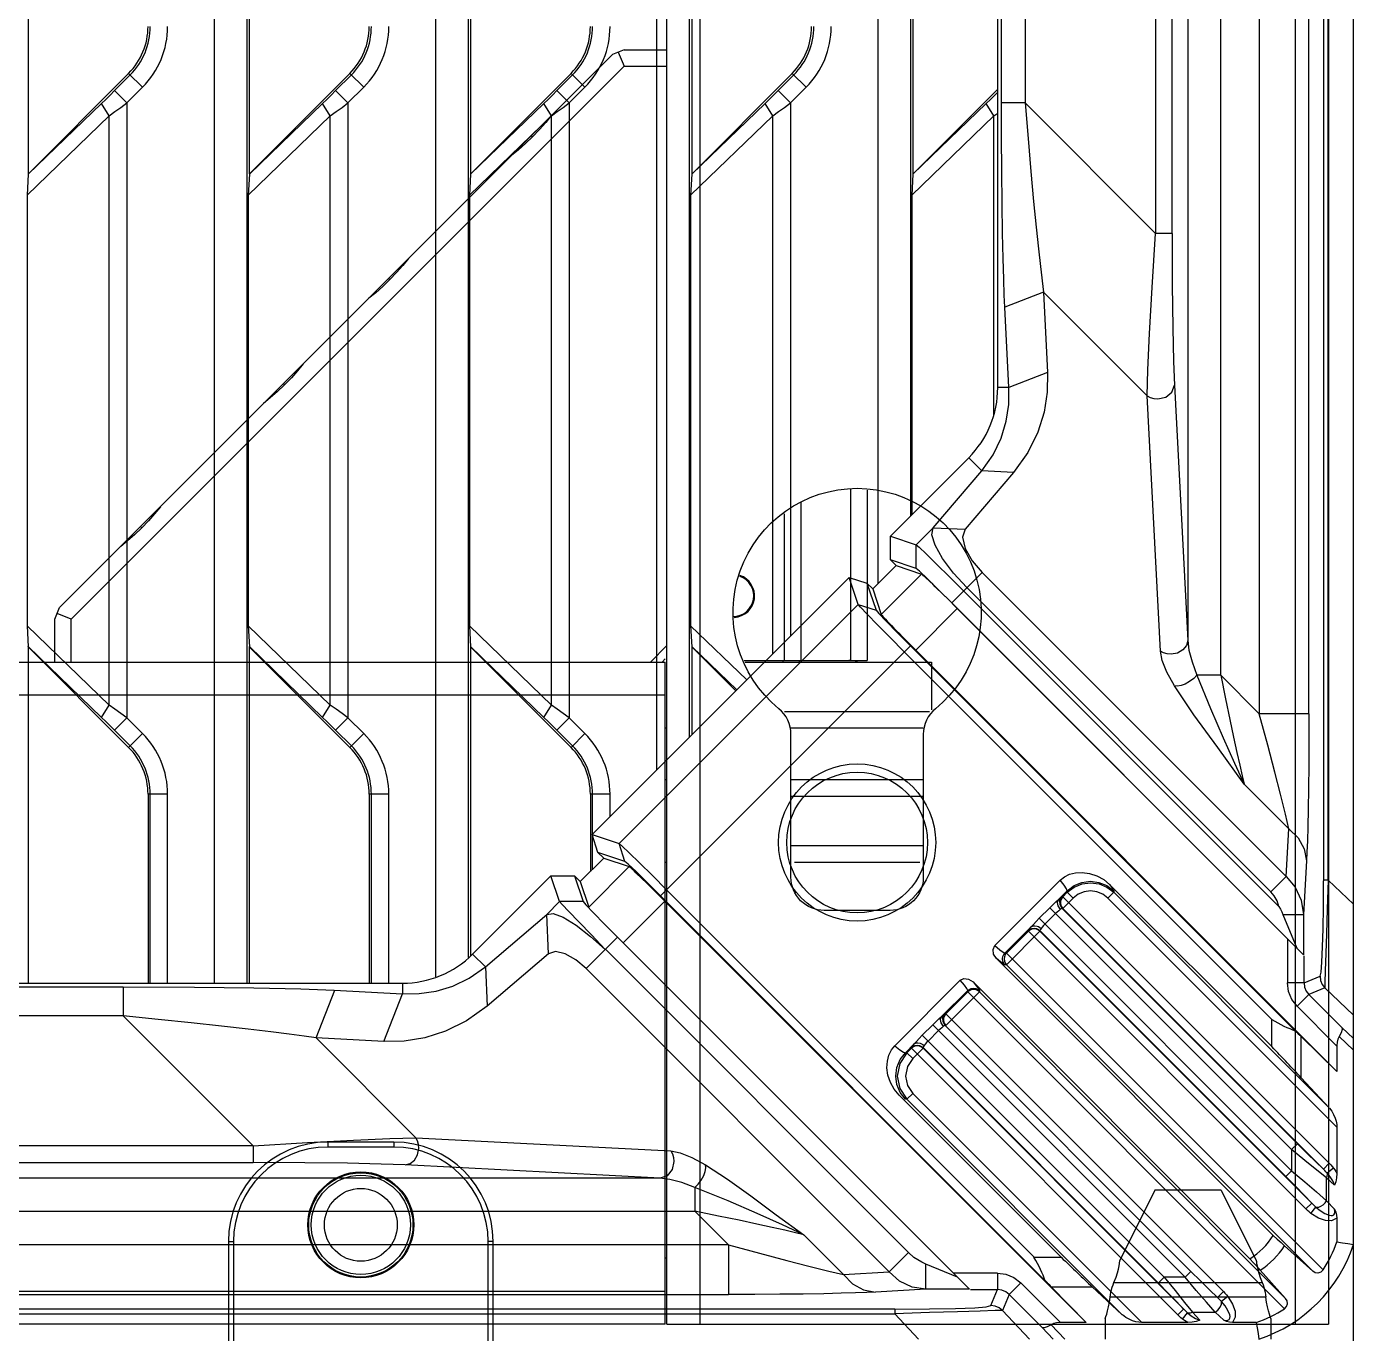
# Model space of a CAD drawing. Header units: millimetres. Extents: x -3132 to 28633, y 682 to 5849.
# Drawn here: x 25480.7 to 25560.9, y 3086.1 to 3165 of the extents above; entities that cross this region are included whole.
import ezdxf

# ---------------------------------------------------------------- set-up
doc = ezdxf.new("R2010")
doc.units = ezdxf.units.MM

# ---------------------------------------------------------------- blocks, each defined once
blk = doc.blocks.new('rtjg')
at = {"linetype": 'Continuous'}
for p, q in [((18727.389, 2772.809), (18725.264, 2768.559)), ((18731.389, 2772.809), (18727.389, 2772.809)), ((18731.389, 2772.809), (18733.514, 2768.559)), ((18725.124, 2767.81), (18725.184, 2768.04)), ((18725.184, 2768.04), (18725.224, 2768.238)), ((18725.224, 2768.238), (18725.245, 2768.381)), ((18725.245, 2768.381), (18725.254, 2768.458)), ((18725.254, 2768.458), (18725.258, 2768.496)), ((18725.258, 2768.496), (18725.264, 2768.559)), ((18733.514, 2768.559), (18733.519, 2768.496)), ((18733.519, 2768.496), (18733.524, 2768.458)), ((18733.524, 2768.458), (18733.532, 2768.381)), ((18733.532, 2768.381), (18733.542, 2768.316)), ((18733.542, 2768.316), (18733.559, 2768.209)), ((18724.911, 2767.232), (18733.866, 2767.232)), ((18734.096, 2766.337), (18724.681, 2766.337)), ((18724.761, 2766.792), (18724.765, 2766.809)), ((18734.013, 2766.807), (18734.017, 2766.792)), ((18734.304, 2765.318), (18734.248, 2765.515)), ((18724.389, 2765.059), (18724.428, 2765.173)), ((18724.389, 2765.059), (18724.389, 2763.809)), ((18734.35, 2765.174), (18734.304, 2765.318)), ((18734.389, 2765.059), (18734.35, 2765.174)), ((18734.389, 2765.059), (18734.389, 2763.809)), ((18739.389, 1763.809), (18739.389, 2763.809)), ((18719.541, 2082.289), (18719.541, 1838.491)), ((18718.12, 1838.491), (18718.12, 2077.421)), ((18670.53, 2008.896), (18670.53, 1785.309)), ((18683.9, 2008.896), (18683.9, 1785.698)), ((18697.27, 2008.896), (18697.27, 1798.19)), ((18710.64, 2008.896), (18710.64, 1809.439)), ((18672.523, 1785.309), (18672.523, 2007.989)), ((18685.893, 1786.872), (18685.893, 2007.989)), ((18699.263, 1800.183), (18699.263, 2007.989)), ((18712.633, 1813.553), (18712.633, 2007.989)), ((18736.695, 1801.585), (18736.695, 2000.906)), ((18737.575, 2000.498), (18737.575, 1791.501)), ((18737.867, 1791.538), (18737.867, 2000.498)), ((18733.697, 1996.984), (18733.697, 1801.585)), ((18731.368, 1803.914), (18731.368, 1995.639)), ((18729.369, 1994.407), (18729.369, 1806.011)), ((18727.423, 1993.329), (18727.423, 1830.608)), ((18728.423, 1830.608), (18728.423, 1992.79)), ((18717.889, 1821.295), (18717.889, 1956.458)), ((18659.298, 1834.218), (18659.298, 1943.406)), ((18672.668, 1834.218), (18672.668, 1943.406)), ((18686.038, 1834.218), (18686.038, 1943.406)), ((18699.408, 1834.218), (18699.408, 1943.406)), ((18712.778, 1834.218), (18712.778, 1943.406)), ((18665.353, 1840.278), (18659.298, 1834.218)), ((18665.448, 1840.183), (18664.498, 1839.233)), ((18666.193, 1839.438), (18665.353, 1840.278)), ((18678.723, 1840.278), (18672.668, 1834.218)), ((18678.818, 1840.183), (18677.868, 1839.233)), ((18679.563, 1839.438), (18678.723, 1840.278)), ((18692.093, 1840.278), (18686.038, 1834.218)), ((18692.188, 1840.183), (18691.238, 1839.233)), ((18692.933, 1839.438), (18692.093, 1840.278)), ((18705.463, 1840.278), (18699.408, 1834.218)), ((18705.558, 1840.183), (18704.608, 1839.233)), ((18706.303, 1839.438), (18705.463, 1840.278)), ((18664.498, 1839.233), (18665.243, 1838.488)), ((18665.243, 1838.488), (18666.193, 1839.438)), ((18677.868, 1839.233), (18678.613, 1838.488)), ((18678.613, 1838.488), (18679.563, 1839.438)), ((18691.238, 1839.233), (18691.983, 1838.488)), ((18691.983, 1838.488), (18692.933, 1839.438)), ((18704.608, 1839.233), (18705.353, 1838.488)), ((18705.353, 1838.488), (18706.303, 1839.438)), ((18717.889, 1839.333), (18712.778, 1834.218)), ((18663.712, 1838.46), (18659.285, 1834.185)), ((18664.174, 1837.715), (18663.712, 1838.46)), ((18665.243, 1838.488), (18665.243, 1801.344)), ((18677.082, 1838.46), (18672.655, 1834.185)), ((18677.544, 1837.715), (18677.082, 1838.46)), ((18678.613, 1838.488), (18678.613, 1801.344)), ((18690.452, 1838.46), (18686.025, 1834.185)), ((18690.914, 1837.715), (18690.452, 1838.46)), ((18691.983, 1838.488), (18691.983, 1801.344)), ((18703.822, 1838.46), (18699.395, 1834.185)), ((18704.284, 1837.715), (18703.822, 1838.46)), ((18705.353, 1838.488), (18705.353, 1806.274)), ((18717.192, 1838.46), (18712.765, 1834.185)), ((18717.654, 1837.715), (18717.192, 1838.46)), ((18719.541, 1838.491), (18718.12, 1838.491)), ((18719.541, 1838.491), (18727.423, 1830.608)), ((18659.213, 1832.924), (18664.174, 1837.715)), ((18664.174, 1802.117), (18664.174, 1837.715)), ((18672.583, 1832.924), (18677.544, 1837.715)), ((18677.544, 1802.117), (18677.544, 1837.715)), ((18685.953, 1832.924), (18690.914, 1837.715)), ((18690.914, 1802.117), (18690.914, 1837.715)), ((18699.323, 1832.924), (18704.284, 1837.715)), ((18704.284, 1805.205), (18704.284, 1837.715)), ((18712.693, 1832.924), (18717.654, 1837.715)), ((18717.654, 1837.715), (18717.889, 1837.882)), ((18717.654, 1819.669), (18717.654, 1837.715)), ((18659.282, 1834.187), (18659.213, 1832.924)), ((18659.299, 1834.218), (18659.282, 1834.187)), ((18672.652, 1834.187), (18672.583, 1832.924)), ((18672.669, 1834.218), (18672.652, 1834.187)), ((18686.022, 1834.187), (18685.953, 1832.924)), ((18686.039, 1834.218), (18686.022, 1834.187)), ((18699.392, 1834.187), (18699.323, 1832.924)), ((18699.409, 1834.218), (18699.392, 1834.187)), ((18712.762, 1834.187), (18712.693, 1832.924)), ((18712.779, 1834.218), (18712.762, 1834.187)), ((18659.213, 1832.924), (18659.213, 1806.908)), ((18672.583, 1832.924), (18672.583, 1806.908)), ((18685.953, 1832.924), (18685.953, 1806.908)), ((18699.323, 1832.924), (18699.323, 1806.908)), ((18712.693, 1832.924), (18712.693, 1813.614)), ((18728.423, 1830.608), (18727.423, 1830.608)), ((18720.651, 1827.063), (18718.314, 1826.147)), ((18720.651, 1827.063), (18726.922, 1820.791)), ((18720.651, 1827.063), (18720.903, 1822.211)), ((18718.567, 1821.295), (18718.314, 1826.147)), ((18720.903, 1822.211), (18718.567, 1821.295)), ((18718.567, 1821.295), (18717.889, 1821.295)), ((18727.725, 1805.366), (18726.922, 1820.791)), ((18728.567, 1821.436), (18729.369, 1806.011)), ((18711.399, 1812.32), (18716.132, 1817.052)), ((18716.132, 1817.052), (18716.925, 1816.259)), ((18713.989, 1812.828), (18716.925, 1816.259)), ((18718.846, 1816.171), (18715.91, 1812.741)), ((18718.846, 1816.171), (18716.925, 1816.259)), ((18713.989, 1812.828), (18712.96, 1811.799)), ((18713.989, 1812.828), (18715.91, 1812.741)), ((18711.399, 1812.32), (18712.96, 1811.799)), ((18711.4, 1810.891), (18711.399, 1812.32)), ((18712.96, 1810.37), (18712.96, 1811.799)), ((18710.331, 1809.131), (18711.745, 1810.545)), ((18712.96, 1810.37), (18711.4, 1810.891)), ((18711.745, 1810.545), (18711.4, 1810.891)), ((18711.745, 1810.545), (18713.286, 1810.031)), ((18693.373, 1794.293), (18708.905, 1809.826)), ((18708.905, 1809.826), (18709.984, 1809.478)), ((18709.45, 1808.191), (18708.905, 1809.826)), ((18709.984, 1809.478), (18710.331, 1809.131)), ((18709.984, 1809.478), (18710.529, 1807.844)), ((18713.286, 1810.031), (18710.845, 1807.59)), ((18716.94, 1810.126), (18715.108, 1808.294)), ((18735.319, 1791.747), (18716.94, 1810.126)), ((18710.331, 1809.131), (18710.845, 1807.59)), ((18715.822, 1809.008), (18734.885, 1789.946)), ((18734.403, 1790.831), (18716.024, 1809.21)), ((18709.45, 1808.191), (18695.007, 1793.748)), ((18709.45, 1808.191), (18710.529, 1807.844)), ((18715.442, 1807.947), (18712.929, 1805.434)), ((18715.108, 1808.294), (18735.97, 1787.431)), ((18735.401, 1787.988), (18715.442, 1807.947)), ((18664.174, 1802.117), (18659.213, 1806.908)), ((18659.213, 1806.908), (18659.282, 1805.64)), ((18677.544, 1802.117), (18672.583, 1806.908)), ((18672.583, 1806.908), (18672.652, 1805.64)), ((18690.914, 1802.117), (18685.953, 1806.908)), ((18685.953, 1806.908), (18686.022, 1805.64)), ((18702.713, 1803.634), (18699.323, 1806.908)), ((18699.323, 1806.908), (18699.392, 1805.64)), ((18659.287, 1805.644), (18663.712, 1801.372)), ((18659.298, 1805.618), (18665.353, 1799.554)), ((18659.298, 1785.309), (18659.298, 1805.618)), ((18672.657, 1805.644), (18677.082, 1801.372)), ((18672.668, 1805.618), (18678.723, 1799.554)), ((18672.668, 1785.309), (18672.668, 1805.618)), ((18686.027, 1805.644), (18690.452, 1801.372)), ((18686.038, 1805.618), (18692.093, 1799.554)), ((18686.038, 1786.984), (18686.038, 1805.618)), ((18697.504, 1790.591), (18712.607, 1805.695)), ((18699.397, 1805.644), (18702.107, 1803.028)), ((18699.408, 1805.618), (18702.051, 1802.972)), ((18699.408, 1800.329), (18699.408, 1805.618)), ((18712.607, 1805.695), (18735.867, 1782.435)), ((18734.45, 1783.12), (18712.241, 1805.329)), ((18712.929, 1805.434), (18738.389, 1779.975)), ((18731.368, 1803.914), (18729.928, 1803.914)), ((18731.368, 1803.914), (18733.697, 1801.585)), ((18663.712, 1801.372), (18664.174, 1802.117)), ((18677.082, 1801.372), (18677.544, 1802.117)), ((18690.452, 1801.372), (18690.914, 1802.117)), ((18736.695, 1801.585), (18733.697, 1801.585)), ((18665.243, 1801.344), (18664.498, 1800.599)), ((18666.193, 1800.394), (18665.243, 1801.344)), ((18678.613, 1801.344), (18677.868, 1800.599)), ((18679.563, 1800.394), (18678.613, 1801.344)), ((18691.983, 1801.344), (18691.238, 1800.599)), ((18692.933, 1800.394), (18691.983, 1801.344)), ((18665.448, 1799.649), (18664.498, 1800.599)), ((18665.353, 1799.554), (18666.193, 1800.394)), ((18678.818, 1799.649), (18677.868, 1800.599)), ((18678.723, 1799.554), (18679.563, 1800.394)), ((18692.188, 1799.649), (18691.238, 1800.599)), ((18692.093, 1799.554), (18692.933, 1800.394)), ((18667.713, 1796.726), (18666.525, 1796.726)), ((18666.525, 1796.726), (18666.525, 1785.309)), ((18666.659, 1785.309), (18666.659, 1796.726)), ((18667.713, 1785.309), (18667.713, 1796.726)), ((18681.083, 1796.726), (18679.895, 1796.726)), ((18679.895, 1796.726), (18679.895, 1785.309)), ((18680.029, 1785.309), (18680.029, 1796.726)), ((18681.083, 1785.309), (18681.083, 1796.726)), ((18694.453, 1796.726), (18693.265, 1796.726)), ((18693.265, 1796.726), (18693.265, 1792.064)), ((18693.399, 1794.293), (18693.399, 1796.726)), ((18694.453, 1795.373), (18694.453, 1796.726)), ((18732.781, 1797.342), (18735.487, 1794.636)), ((18693.373, 1794.293), (18695.007, 1793.748)), ((18693.721, 1793.214), (18693.373, 1794.293)), ((18693.399, 1792.198), (18693.399, 1794.212)), ((18735.319, 1791.747), (18735.487, 1794.636)), ((18695.354, 1792.669), (18695.007, 1793.748)), ((18692.654, 1791.453), (18694.068, 1792.867)), ((18695.354, 1792.669), (18693.721, 1793.214)), ((18694.068, 1792.867), (18693.721, 1793.214)), ((18694.068, 1792.867), (18695.609, 1792.353)), ((18736.551, 1792.702), (18736.362, 1789.456)), ((18695.609, 1792.353), (18693.167, 1789.912)), ((18686.146, 1787.067), (18690.879, 1791.799)), ((18690.879, 1791.799), (18692.308, 1791.799)), ((18691.399, 1790.238), (18690.879, 1791.799)), ((18692.308, 1791.799), (18692.654, 1791.453)), ((18692.308, 1791.799), (18692.828, 1790.239)), ((18692.654, 1791.453), (18693.167, 1789.912)), ((18721.668, 1791.537), (18717.712, 1787.581)), ((18724.647, 1791.279), (18734.45, 1781.476)), ((18734.403, 1790.831), (18735.319, 1791.747)), ((18737.867, 1791.538), (18737.575, 1791.538)), ((18737.867, 1791.538), (18739.389, 1790.091)), ((18691.399, 1790.238), (18690.625, 1789.465)), ((18692.828, 1790.239), (18691.399, 1790.238)), ((18697.764, 1790.269), (18695.252, 1787.756)), ((18720.764, 1767.331), (18697.504, 1790.591)), ((18723.224, 1764.809), (18697.764, 1790.269)), ((18697.87, 1790.957), (18720.079, 1768.748)), ((18721.56, 1790.36), (18722.089, 1790.889)), ((18721.779, 1790.532), (18721.82, 1790.532)), ((18722.089, 1790.801), (18721.82, 1790.532)), ((18721.82, 1790.532), (18737.923, 1774.428)), ((18722.441, 1790.449), (18721.82, 1789.829)), ((18722.089, 1790.801), (18722.089, 1790.889)), ((18722.089, 1790.801), (18722.441, 1790.449)), ((18724.55, 1790.449), (18724.901, 1790.801)), ((18738.389, 1776.61), (18724.55, 1790.449)), ((18724.901, 1790.889), (18724.901, 1790.801)), ((18737.917, 1777.785), (18724.901, 1790.801)), ((18686.92, 1786.293), (18690.625, 1789.465)), ((18690.734, 1787.092), (18690.625, 1789.465)), ((18720.399, 1789.235), (18721.034, 1789.87)), ((18721.383, 1789.522), (18720.748, 1788.887)), ((18721.034, 1789.87), (18735.652, 1775.253)), ((18721.82, 1789.829), (18721.779, 1789.829)), ((18736.003, 1775.604), (18721.779, 1789.829)), ((18721.82, 1789.829), (18737.65, 1773.999)), ((18735.123, 1789.456), (18736.362, 1789.456)), ((18735.123, 1789.456), (18735.97, 1787.431)), ((18736.362, 1789.456), (18736.362, 1787.03)), ((18718.326, 1787.126), (18719.909, 1788.709)), ((18720.399, 1789.235), (18735.652, 1773.983)), ((18694.905, 1788.091), (18693.01, 1786.196)), ((18715.445, 1767.551), (18694.905, 1788.091)), ((18719.738, 1788.449), (18718.414, 1787.126)), ((18718.414, 1786.423), (18720.441, 1788.449)), ((18719.738, 1788.449), (18719.738, 1788.491)), ((18719.738, 1788.449), (18736.517, 1771.67)), ((18720.441, 1788.491), (18735.298, 1773.633)), ((18720.441, 1788.491), (18720.441, 1788.449)), ((18735.401, 1787.988), (18735.401, 1785.33)), ((18686.92, 1786.293), (18686.146, 1787.067)), ((18690.734, 1787.092), (18687.029, 1783.921)), ((18712.494, 1769.034), (18694.171, 1787.357)), ((18695.252, 1787.756), (18715.211, 1767.797)), ((18718.326, 1787.126), (18718.414, 1787.126)), ((18718.414, 1787.126), (18737.555, 1767.985)), ((18736.362, 1787.03), (18735.97, 1787.431)), ((18686.92, 1786.293), (18687.029, 1783.921)), ((18693.01, 1786.196), (18711.333, 1767.872)), ((18734.537, 1770.075), (18717.806, 1786.806)), ((18718.414, 1786.423), (18718.326, 1786.423)), ((18718.414, 1786.423), (18736.93, 1767.907)), ((18736.4, 1785.33), (18736.4, 1786.964)), ((18715.617, 1785.487), (18711.661, 1781.531)), ((18716.392, 1785.392), (18733.123, 1768.661)), ((18736.4, 1785.33), (18737.368, 1785.731)), ((18581.455, 1785.089), (18665.031, 1785.089)), ((18616.463, 1785.309), (18681.904, 1785.309)), ((18665.031, 1785.089), (18665.031, 1783.335)), ((18676.681, 1782.002), (18677.813, 1784.888)), ((18677.78, 1784.89), (18681.904, 1784.676)), ((18680.772, 1781.789), (18681.904, 1784.676)), ((18681.904, 1785.309), (18681.904, 1784.676)), ((18714.489, 1783.289), (18716.073, 1784.873)), ((18716.073, 1784.784), (18714.749, 1783.46)), ((18714.749, 1782.758), (18716.776, 1784.784)), ((18716.073, 1784.784), (18716.073, 1784.873)), ((18716.073, 1784.784), (18735.214, 1765.643)), ((18716.776, 1784.873), (18716.776, 1784.784)), ((18735.291, 1766.268), (18716.776, 1784.784)), ((18736.4, 1785.33), (18735.401, 1785.33)), ((18735.986, 1783.917), (18736.693, 1784.623)), ((18737.661, 1785.024), (18736.693, 1784.623)), ((18738.681, 1782.635), (18736.693, 1784.623)), ((18739.389, 1783.382), (18737.661, 1785.024)), ((18738.389, 1781.514), (18735.986, 1783.917)), ((18665.031, 1783.335), (18581.455, 1783.335)), ((18672.891, 1775.475), (18665.031, 1783.335)), ((18714.708, 1783.46), (18714.749, 1783.46)), ((18714.749, 1783.46), (18731.529, 1766.681)), ((18734.45, 1781.476), (18734.45, 1783.12)), ((18713.328, 1782.164), (18713.963, 1782.799)), ((18714.312, 1782.451), (18713.677, 1781.816)), ((18713.963, 1782.799), (18729.216, 1767.547)), ((18714.749, 1782.758), (18714.708, 1782.758)), ((18729.567, 1767.898), (18714.708, 1782.758)), ((18738.652, 1782.317), (18738.52, 1782.083)), ((18738.681, 1782.635), (18739.389, 1781.963)), ((18680.772, 1781.789), (18676.681, 1782.002)), ((18682.707, 1775.976), (18676.681, 1782.002)), ((18712.309, 1781.109), (18712.838, 1781.638)), ((18712.667, 1781.378), (18712.398, 1781.109)), ((18712.667, 1781.378), (18712.667, 1781.42)), ((18712.667, 1781.378), (18728.77, 1765.275)), ((18712.749, 1780.758), (18713.37, 1781.378)), ((18713.328, 1782.164), (18727.946, 1767.547)), ((18713.37, 1781.42), (18727.596, 1767.193)), ((18713.37, 1781.42), (18713.37, 1781.378)), ((18736.226, 1782.084), (18738.389, 1779.975)), ((18736.226, 1779.601), (18736.226, 1782.084)), ((18738.389, 1781.536), (18738.389, 1779.975)), ((18739.389, 1781.256), (18738.52, 1782.083)), ((18712.309, 1781.109), (18712.398, 1781.109)), ((18712.749, 1780.758), (18712.398, 1781.109)), ((18737.917, 1777.785), (18736.226, 1779.601)), ((18721.722, 1768.748), (18711.919, 1778.551)), ((18712.398, 1778.297), (18712.309, 1778.297)), ((18712.398, 1778.297), (18712.749, 1778.649)), ((18712.398, 1778.297), (18725.414, 1765.281)), ((18712.749, 1778.649), (18726.588, 1764.809)), ((18738.389, 1776.61), (18738.389, 1773.818)), ((18682.707, 1775.976), (18698.132, 1775.173)), ((18672.891, 1775.475), (18635.043, 1775.475)), ((18672.891, 1775.475), (18672.891, 1774.476)), ((18736.003, 1775.604), (18735.652, 1775.253)), ((18735.652, 1775.253), (18735.652, 1773.983)), ((18635.257, 1774.476), (18672.891, 1774.476)), ((18697.487, 1773.529), (18682.062, 1774.331)), ((18737.923, 1774.428), (18737.572, 1774.077)), ((18697.487, 1773.529), (18633.618, 1773.529)), ((18735.652, 1773.983), (18735.3, 1773.631)), ((18738.243, 1773.103), (18737.764, 1773.547)), ((18737.764, 1772.169), (18737.764, 1773.547)), ((18738.182, 1774.136), (18737.797, 1773.842)), ((18699.585, 1772.97), (18699.585, 1771.53)), ((18736.869, 1772.021), (18736.517, 1771.67)), ((18736.815, 1771.404), (18737.113, 1771.786)), ((18737.764, 1772.169), (18738.243, 1771.654)), ((18632.386, 1771.53), (18699.585, 1771.53)), ((18701.613, 1769.502), (18699.585, 1771.53)), ((18738.389, 1771.113), (18738.389, 1769.688)), ((18701.613, 1769.502), (18631.215, 1769.502)), ((18701.613, 1769.502), (18701.613, 1766.504)), ((18706.157, 1770.117), (18708.562, 1767.711)), ((18735.227, 1769.441), (18736.93, 1767.907)), ((18711.333, 1767.872), (18712.494, 1769.034)), ((18712.823, 1768.745), (18712.494, 1769.034)), ((18720.079, 1768.748), (18721.722, 1768.748)), ((18708.562, 1767.711), (18711.333, 1767.872)), ((18715.445, 1767.551), (18713.548, 1768.344)), ((18713.548, 1766.825), (18713.548, 1768.344)), ((18717.868, 1767.797), (18715.211, 1767.797)), ((18717.868, 1767.797), (18717.868, 1766.798)), ((18729.567, 1767.898), (18729.216, 1767.547)), ((18735.291, 1766.268), (18733.757, 1767.971)), ((18715.445, 1767.551), (18716.188, 1766.825)), ((18718.575, 1766.505), (18719.282, 1767.212)), ((18719.282, 1767.212), (18721.684, 1764.809)), ((18721.114, 1766.972), (18723.597, 1766.972)), ((18723.224, 1764.809), (18721.114, 1766.972)), ((18723.597, 1766.972), (18725.414, 1765.281)), ((18727.946, 1767.547), (18727.594, 1767.195)), ((18729.216, 1767.547), (18727.946, 1767.547)), ((18627.293, 1766.504), (18701.613, 1766.504)), ((18713.548, 1766.825), (18710.497, 1766.648)), ((18716.188, 1766.825), (18713.548, 1766.825)), ((18716.234, 1766.798), (18717.868, 1766.798)), ((18717.467, 1765.83), (18717.868, 1766.798)), ((18718.575, 1766.505), (18718.174, 1765.537)), ((18718.575, 1766.505), (18720.563, 1764.517)), ((18731.529, 1766.681), (18731.177, 1766.329)), ((18731.794, 1766.383), (18731.412, 1766.085)), ((18711.661, 1765.623), (18627.701, 1765.623)), ((18711.661, 1765.623), (18711.661, 1765.331)), ((18718.174, 1765.537), (18719.817, 1763.809)), ((18729.122, 1765.626), (18728.77, 1765.275)), ((18729.062, 1765.016), (18729.357, 1765.402)), ((18729.652, 1765.435), (18731.03, 1765.435)), ((18729.652, 1765.435), (18730.095, 1764.955)), ((18731.545, 1764.955), (18731.03, 1765.435)), ((18627.701, 1765.331), (18711.661, 1765.331)), ((18713.107, 1763.809), (18711.661, 1765.331)), ((18721.116, 1764.679), (18721.942, 1763.809)), ((18723.224, 1764.809), (18721.662, 1764.809)), ((18729.38, 1764.809), (18726.588, 1764.809)), ((18733.51, 1764.809), (18732.085, 1764.809)), ((18720.69, 1764.489), (18720.563, 1764.517)), ((18721.236, 1763.809), (18720.563, 1764.517))]:
    blk.add_line(p, q, dxfattribs=at)
for points in [[(18733.559, 2768.209), (18733.6, 2768.011), (18733.659, 2767.793), (18733.744, 2767.535), (18733.866, 2767.232)], [(18724.765, 2766.809), (18724.807, 2766.953), (18724.855, 2767.093), (18724.911, 2767.232)], [(18724.911, 2767.232), (18725.036, 2767.541), (18725.124, 2767.81)], [(18733.866, 2767.232), (18733.923, 2767.092), (18733.971, 2766.952), (18734.013, 2766.807)], [(18724.528, 2765.51), (18724.587, 2765.753), (18724.641, 2766.034), (18724.681, 2766.337)], [(18724.681, 2766.337), (18724.7, 2766.489), (18724.726, 2766.639), (18724.761, 2766.792)], [(18734.017, 2766.792), (18734.051, 2766.639), (18734.077, 2766.489), (18734.096, 2766.337)], [(18734.248, 2765.515), (18734.19, 2765.755), (18734.136, 2766.033), (18734.096, 2766.337)], [(18724.428, 2765.173), (18724.472, 2765.315), (18724.528, 2765.51)], [(18664.498, 1839.233), (18664.228, 1838.964), (18663.966, 1838.707), (18663.712, 1838.46)], [(18677.868, 1839.233), (18677.598, 1838.964), (18677.336, 1838.707), (18677.082, 1838.46)], [(18691.238, 1839.233), (18690.968, 1838.964), (18690.706, 1838.707), (18690.452, 1838.46)], [(18704.608, 1839.233), (18704.338, 1838.964), (18704.076, 1838.707), (18703.822, 1838.46)], [(18717.889, 1839.144), (18717.708, 1838.964), (18717.446, 1838.707), (18717.192, 1838.46)], [(18664.174, 1837.715), (18664.524, 1837.965), (18664.881, 1838.223), (18665.243, 1838.488)], [(18677.544, 1837.715), (18677.894, 1837.965), (18678.251, 1838.223), (18678.613, 1838.488)], [(18690.914, 1837.715), (18691.264, 1837.965), (18691.621, 1838.223), (18691.983, 1838.488)], [(18704.284, 1837.715), (18704.634, 1837.965), (18704.991, 1838.223), (18705.353, 1838.488)], [(18718.314, 1826.147), (18718.281, 1826.878), (18718.247, 1827.854), (18718.214, 1829.097), (18718.183, 1830.621), (18718.156, 1832.403), (18718.136, 1834.373), (18718.124, 1836.437), (18718.12, 1838.491)], [(18719.541, 1838.491), (18719.726, 1836.348), (18719.896, 1834.349), (18720.058, 1832.546), (18720.21, 1830.984), (18720.348, 1829.676), (18720.469, 1828.603), (18720.651, 1827.063)], [(18726.922, 1820.791), (18726.967, 1822.361), (18727.066, 1824.571), (18727.218, 1827.339), (18727.423, 1830.608)], [(18728.423, 1830.608), (18728.435, 1827.497), (18728.466, 1824.914), (18728.512, 1822.872), (18728.567, 1821.436)], [(18720.903, 1822.211), (18720.883, 1821.016), (18720.689, 1819.811), (18720.306, 1818.592), (18719.707, 1817.37), (18718.846, 1816.171)], [(18716.925, 1816.259), (18717.611, 1817.241), (18718.094, 1818.248), (18718.404, 1819.261), (18718.558, 1820.274), (18718.567, 1821.295)], [(18726.922, 1820.791), (18727.102, 1820.694), (18727.326, 1820.627), (18727.567, 1820.606)], [(18727.567, 1820.606), (18728.051, 1820.718), (18728.418, 1821.015), (18728.567, 1821.436)], [(18716.024, 1809.21), (18715.22, 1810.089), (18714.557, 1810.97), (18714.105, 1811.767), (18713.906, 1812.408), (18713.989, 1812.828)], [(18715.91, 1812.741), (18715.762, 1812.258), (18715.921, 1811.581), (18716.346, 1810.829), (18716.94, 1810.126)], [(18712.96, 1811.799), (18713.133, 1811.648), (18713.555, 1811.246), (18714.185, 1810.632), (18714.966, 1809.861), (18715.822, 1809.008)], [(18715.108, 1808.294), (18714.316, 1809.079), (18713.629, 1809.752), (18713.154, 1810.203), (18712.96, 1810.37)], [(18712.241, 1805.329), (18711.387, 1806.186), (18710.617, 1806.966), (18710.003, 1807.596), (18709.601, 1808.018), (18709.45, 1808.191)], [(18710.529, 1807.844), (18710.697, 1807.649), (18711.149, 1807.174), (18711.822, 1806.485), (18712.607, 1805.695)], [(18659.293, 1805.614), (18659.29, 1805.625), (18659.29, 1805.633), (18659.287, 1805.644)], [(18672.663, 1805.614), (18672.66, 1805.625), (18672.66, 1805.633), (18672.657, 1805.644)], [(18686.033, 1805.614), (18686.03, 1805.625), (18686.03, 1805.633), (18686.027, 1805.644)], [(18729.369, 1806.011), (18729.291, 1805.705), (18729.082, 1805.441), (18728.761, 1805.254), (18728.37, 1805.181)], [(18729.369, 1806.011), (18729.447, 1805.431), (18729.638, 1804.717), (18729.928, 1803.914)], [(18728.37, 1805.181), (18728.133, 1805.201), (18727.907, 1805.268), (18727.725, 1805.366)], [(18728.564, 1803.269), (18728.116, 1804.097), (18727.834, 1804.809), (18727.725, 1805.366)], [(18729.928, 1803.914), (18729.733, 1803.712), (18729.486, 1803.531), (18729.209, 1803.384)], [(18729.928, 1803.914), (18730.745, 1801.898), (18731.512, 1800.135), (18732.195, 1798.613), (18732.781, 1797.342)], [(18731.368, 1803.914), (18731.655, 1802.487), (18731.912, 1801.244), (18732.142, 1800.169), (18732.342, 1799.248), (18732.514, 1798.474), (18732.661, 1797.839), (18732.781, 1797.342)], [(18729.209, 1803.384), (18728.974, 1803.301), (18728.753, 1803.261), (18728.564, 1803.269)], [(18732.781, 1797.342), (18731.183, 1799.555), (18729.732, 1801.516), (18728.564, 1803.269)], [(18665.243, 1801.344), (18664.881, 1801.609), (18664.524, 1801.867), (18664.174, 1802.117)], [(18678.613, 1801.344), (18678.251, 1801.609), (18677.894, 1801.867), (18677.544, 1802.117)], [(18691.983, 1801.344), (18691.621, 1801.609), (18691.264, 1801.867), (18690.914, 1802.117)], [(18735.487, 1794.636), (18735.282, 1795.517), (18734.983, 1796.721), (18734.639, 1798.057), (18734.207, 1799.695), (18733.697, 1801.585)], [(18736.695, 1801.585), (18736.692, 1800), (18736.682, 1798.477), (18736.667, 1797.067), (18736.648, 1795.82), (18736.626, 1794.766), (18736.601, 1793.903), (18736.576, 1793.22), (18736.551, 1792.702)], [(18663.712, 1801.372), (18663.966, 1801.125), (18664.228, 1800.867), (18664.498, 1800.599)], [(18677.082, 1801.372), (18677.336, 1801.125), (18677.598, 1800.867), (18677.868, 1800.599)], [(18690.452, 1801.372), (18690.706, 1801.125), (18690.968, 1800.867), (18691.238, 1800.599)], [(18735.487, 1794.636), (18736.049, 1794.088), (18736.414, 1793.427), (18736.551, 1792.702)], [(18695.007, 1793.748), (18695.181, 1793.597), (18695.603, 1793.195), (18696.233, 1792.58), (18697.013, 1791.81), (18697.87, 1790.957)], [(18697.504, 1790.591), (18696.712, 1791.378), (18696.024, 1792.05), (18695.549, 1792.502), (18695.354, 1792.669)], [(18721.668, 1791.537), (18721.92, 1791.74), (18722.231, 1791.893), (18722.593, 1791.985), (18723, 1792.006), (18723.44, 1791.946), (18723.882, 1791.8), (18724.295, 1791.571), (18724.647, 1791.279)], [(18722.089, 1790.889), (18722.052, 1791.009), (18721.909, 1791.228), (18721.668, 1791.537)], [(18722.089, 1790.889), (18722.501, 1791.203), (18722.978, 1791.401), (18723.495, 1791.469)], [(18722.089, 1790.801), (18722.501, 1791.117), (18722.981, 1791.315), (18723.495, 1791.383)], [(18723.495, 1791.469), (18724.005, 1791.403), (18724.486, 1791.206), (18724.901, 1790.889)], [(18723.495, 1791.383), (18724.01, 1791.315), (18724.489, 1791.117), (18724.901, 1790.801)], [(18724.647, 1791.279), (18724.787, 1791.095), (18724.873, 1790.964), (18724.901, 1790.889)], [(18735.319, 1791.747), (18735.874, 1791.102), (18736.233, 1790.318), (18736.362, 1789.456)], [(18737.526, 1787.502), (18737.552, 1788.59), (18737.569, 1789.932), (18737.575, 1791.501)], [(18737.867, 1791.538), (18737.806, 1789.782), (18737.755, 1788.301), (18737.716, 1787.119)], [(18694.166, 1787.352), (18693.336, 1788.234), (18692.566, 1789.014), (18691.952, 1789.644), (18691.55, 1790.065), (18691.399, 1790.238)], [(18692.828, 1790.239), (18692.996, 1790.044), (18693.447, 1789.569), (18694.12, 1788.881), (18694.905, 1788.091)], [(18721.034, 1789.87), (18721.223, 1790.053), (18721.404, 1790.219), (18721.56, 1790.36)], [(18721.56, 1790.36), (18721.488, 1790.195), (18721.516, 1789.982), (18721.658, 1789.755)], [(18721.56, 1790.36), (18721.668, 1790.454), (18721.742, 1790.512), (18721.779, 1790.532)], [(18721.779, 1789.829), (18721.652, 1790.045), (18721.649, 1790.301), (18721.779, 1790.532)], [(18721.82, 1790.532), (18721.756, 1790.453), (18721.707, 1790.355), (18721.678, 1790.237), (18721.681, 1790.103), (18721.726, 1789.961), (18721.82, 1789.829)], [(18723.495, 1790.886), (18723.11, 1790.836), (18722.75, 1790.686), (18722.441, 1790.449)], [(18724.55, 1790.449), (18724.24, 1790.686), (18723.881, 1790.836), (18723.495, 1790.886)], [(18734.885, 1789.946), (18734.77, 1790.288), (18734.605, 1790.586), (18734.403, 1790.831)], [(18690.625, 1789.465), (18691.009, 1789.516), (18691.621, 1789.291), (18692.399, 1788.814), (18693.269, 1788.135), (18694.166, 1787.352)], [(18721.658, 1789.755), (18721.574, 1789.689), (18721.479, 1789.611), (18721.383, 1789.522)], [(18721.779, 1789.829), (18721.756, 1789.823), (18721.715, 1789.798), (18721.658, 1789.755)], [(18734.885, 1789.946), (18734.973, 1789.787), (18735.052, 1789.624), (18735.123, 1789.456)], [(18719.738, 1788.491), (18719.758, 1788.528), (18719.816, 1788.602), (18719.909, 1788.709)], [(18719.738, 1788.491), (18719.82, 1788.556), (18719.948, 1788.615), (18720.089, 1788.636)], [(18719.909, 1788.709), (18720.051, 1788.866), (18720.216, 1789.046), (18720.399, 1789.235)], [(18719.909, 1788.709), (18720.022, 1788.77), (18720.135, 1788.784), (18720.261, 1788.762)], [(18720.089, 1788.636), (18720.228, 1788.616), (18720.357, 1788.557), (18720.441, 1788.491)], [(18720.261, 1788.762), (18720.35, 1788.727), (18720.436, 1788.676), (18720.515, 1788.612)], [(18720.515, 1788.612), (18720.472, 1788.555), (18720.446, 1788.513), (18720.441, 1788.491)], [(18720.748, 1788.887), (18720.658, 1788.79), (18720.58, 1788.695), (18720.515, 1788.612)], [(18720.089, 1788.594), (18719.949, 1788.574), (18719.82, 1788.515), (18719.738, 1788.449)], [(18720.441, 1788.449), (18720.358, 1788.515), (18720.23, 1788.574), (18720.089, 1788.594)], [(18720.441, 1788.449), (18736.95, 1771.94), (18737.031, 1771.862), (18737.113, 1771.786)], [(18693.01, 1786.196), (18692.389, 1786.719), (18691.742, 1787.083), (18691.159, 1787.221), (18690.734, 1787.092)], [(18717.806, 1786.806), (18717.635, 1787.073), (18717.601, 1787.353), (18717.712, 1787.581)], [(18717.712, 1787.581), (18718.011, 1787.33), (18718.219, 1787.175), (18718.326, 1787.126)], [(18718.181, 1786.774), (18718.201, 1786.913), (18718.259, 1787.042), (18718.326, 1787.126)], [(18718.414, 1787.126), (18718.344, 1787.037), (18718.288, 1786.911), (18718.269, 1786.774)], [(18737.368, 1785.731), (18737.434, 1785.971), (18737.486, 1786.59), (18737.526, 1787.502)], [(18737.716, 1787.119), (18737.684, 1786.065), (18737.664, 1785.347), (18737.661, 1785.024)], [(18681.904, 1784.676), (18682.923, 1784.682), (18683.933, 1784.833), (18684.942, 1785.138), (18685.943, 1785.616), (18686.92, 1786.293)], [(18718.326, 1786.423), (18718.234, 1786.466), (18718.059, 1786.596), (18717.806, 1786.806)], [(18718.326, 1786.423), (18718.26, 1786.504), (18718.201, 1786.633), (18718.181, 1786.774)], [(18718.269, 1786.774), (18718.289, 1786.634), (18718.348, 1786.505), (18718.414, 1786.423)], [(18715.617, 1785.487), (18715.846, 1785.597), (18716.126, 1785.563), (18716.392, 1785.392)], [(18716.073, 1784.873), (18716.023, 1784.98), (18715.869, 1785.188), (18715.617, 1785.487)], [(18716.392, 1785.392), (18716.603, 1785.139), (18716.732, 1784.964), (18716.776, 1784.873)], [(18737.368, 1785.731), (18737.402, 1785.474), (18737.501, 1785.233), (18737.661, 1785.024)], [(18665.031, 1785.089), (18669.334, 1785.072), (18672.922, 1785.029), (18675.761, 1784.966), (18677.78, 1784.89)], [(18716.073, 1784.873), (18716.154, 1784.938), (18716.283, 1784.997), (18716.424, 1785.017)], [(18716.424, 1784.929), (18716.284, 1784.909), (18716.155, 1784.85), (18716.073, 1784.784)], [(18716.424, 1785.017), (18716.563, 1784.998), (18716.692, 1784.939), (18716.776, 1784.873)], [(18716.776, 1784.784), (18716.7, 1784.846), (18716.58, 1784.904), (18716.424, 1784.929)], [(18735.986, 1783.917), (18735.669, 1784.331), (18735.469, 1784.813), (18735.401, 1785.33)], [(18736.4, 1785.33), (18736.434, 1785.071), (18736.534, 1784.83), (18736.693, 1784.623)], [(18687.029, 1783.921), (18685.784, 1783.027), (18684.517, 1782.406), (18683.255, 1782.011), (18682.007, 1781.81), (18680.772, 1781.789)], [(18676.681, 1782.002), (18675.971, 1782.104), (18675.063, 1782.224), (18673.941, 1782.366), (18672.581, 1782.532), (18670.974, 1782.72), (18669.143, 1782.92), (18667.141, 1783.126), (18665.031, 1783.335)], [(18713.963, 1782.799), (18714.152, 1782.982), (18714.333, 1783.148), (18714.489, 1783.289)], [(18714.489, 1783.289), (18714.417, 1783.124), (18714.445, 1782.911), (18714.587, 1782.684)], [(18714.489, 1783.289), (18714.597, 1783.383), (18714.671, 1783.441), (18714.708, 1783.46)], [(18714.708, 1782.758), (18714.581, 1782.974), (18714.578, 1783.23), (18714.708, 1783.46)], [(18714.749, 1783.46), (18714.685, 1783.382), (18714.636, 1783.284), (18714.607, 1783.166), (18714.61, 1783.031), (18714.655, 1782.89), (18714.749, 1782.758)], [(18714.587, 1782.684), (18714.503, 1782.618), (18714.408, 1782.54), (18714.312, 1782.451)], [(18714.708, 1782.758), (18714.685, 1782.752), (18714.644, 1782.727), (18714.587, 1782.684)], [(18738.681, 1782.635), (18738.709, 1782.509), (18738.652, 1782.317)], [(18711.919, 1778.551), (18711.627, 1778.904), (18711.399, 1779.316), (18711.252, 1779.759), (18711.192, 1780.198), (18711.214, 1780.606), (18711.305, 1780.968), (18711.459, 1781.279), (18711.661, 1781.531)], [(18711.661, 1781.531), (18711.97, 1781.289), (18712.19, 1781.146), (18712.309, 1781.109)], [(18712.667, 1781.42), (18712.687, 1781.457), (18712.745, 1781.531), (18712.838, 1781.638)], [(18712.667, 1781.42), (18712.749, 1781.485), (18712.877, 1781.544), (18713.018, 1781.564)], [(18713.018, 1781.523), (18712.878, 1781.503), (18712.749, 1781.444), (18712.667, 1781.378)], [(18712.838, 1781.638), (18712.98, 1781.795), (18713.145, 1781.975), (18713.328, 1782.164)], [(18712.838, 1781.638), (18712.95, 1781.699), (18713.064, 1781.713), (18713.19, 1781.691)], [(18713.018, 1781.564), (18713.157, 1781.545), (18713.286, 1781.486), (18713.37, 1781.42)], [(18713.37, 1781.378), (18713.287, 1781.444), (18713.159, 1781.503), (18713.018, 1781.523)], [(18713.19, 1781.691), (18713.279, 1781.656), (18713.365, 1781.605), (18713.444, 1781.541)], [(18713.444, 1781.541), (18713.4, 1781.483), (18713.375, 1781.442), (18713.37, 1781.42)], [(18713.37, 1781.378), (18729.199, 1765.548), (18729.278, 1765.473), (18729.357, 1765.402)], [(18713.677, 1781.816), (18713.587, 1781.719), (18713.509, 1781.624), (18713.444, 1781.541)], [(18738.52, 1782.083), (18738.448, 1781.936), (18738.405, 1781.752), (18738.389, 1781.536)], [(18711.73, 1779.703), (18711.796, 1780.213), (18711.993, 1780.694), (18712.309, 1781.109)], [(18712.398, 1781.109), (18711.967, 1780.463), (18711.816, 1779.703), (18711.967, 1778.942), (18712.398, 1778.297)], [(18712.749, 1780.758), (18712.424, 1780.269), (18712.312, 1779.703), (18712.424, 1779.137), (18712.749, 1778.649)], [(18712.309, 1778.297), (18711.995, 1778.709), (18711.798, 1779.186), (18711.73, 1779.703)], [(18737.935, 1777.766), (18738.08, 1777.57), (18738.192, 1777.368), (18738.277, 1777.165), (18738.338, 1776.97), (18738.376, 1776.783), (18738.389, 1776.61)], [(18672.891, 1775.475), (18676.168, 1775.681), (18678.938, 1775.832), (18681.144, 1775.931), (18682.707, 1775.976)], [(18682.892, 1775.331), (18682.873, 1775.567), (18682.806, 1775.793), (18682.707, 1775.976)], [(18682.062, 1774.331), (18682.369, 1774.409), (18682.633, 1774.618), (18682.82, 1774.94), (18682.892, 1775.331)], [(18698.132, 1775.173), (18698.688, 1775.065), (18699.4, 1774.783), (18700.23, 1774.334)], [(18698.132, 1775.173), (18698.23, 1774.993), (18698.297, 1774.77), (18698.317, 1774.528)], [(18737.764, 1773.547), (18737.17, 1774.013), (18736.451, 1774.593), (18735.652, 1775.253)], [(18736.003, 1775.604), (18736.584, 1775.028), (18737.116, 1774.511), (18737.572, 1774.077)], [(18682.062, 1774.331), (18680.625, 1774.386), (18678.583, 1774.432), (18675.999, 1774.463), (18672.891, 1774.476)], [(18698.317, 1774.528), (18698.206, 1774.045), (18697.909, 1773.677), (18697.487, 1773.529)], [(18700.115, 1773.69), (18700.198, 1773.925), (18700.237, 1774.146), (18700.23, 1774.334)], [(18700.23, 1774.334), (18701.543, 1773.476), (18702.959, 1772.455), (18704.491, 1771.314), (18706.157, 1770.117)], [(18737.923, 1774.428), (18738.015, 1774.333), (18738.102, 1774.236), (18738.182, 1774.136)], [(18699.585, 1772.97), (18698.783, 1773.26), (18698.07, 1773.451), (18697.487, 1773.529)], [(18699.585, 1772.97), (18699.786, 1773.166), (18699.968, 1773.412), (18700.115, 1773.69)], [(18736.869, 1772.021), (18736.408, 1772.504), (18735.876, 1773.051), (18735.298, 1773.633)], [(18735.652, 1773.983), (18736.445, 1773.315), (18737.164, 1772.697), (18737.764, 1772.169)], [(18737.797, 1773.842), (18737.725, 1773.921), (18737.65, 1773.999)], [(18737.764, 1773.547), (18737.801, 1773.654), (18737.813, 1773.755), (18737.797, 1773.841)], [(18738.245, 1773.101), (18738.137, 1773.365), (18737.978, 1773.615), (18737.797, 1773.841)], [(18738.182, 1774.136), (18738.258, 1774.031), (18738.327, 1773.925), (18738.389, 1773.818)], [(18738.389, 1773.818), (18738.373, 1773.555), (18738.324, 1773.313), (18738.243, 1773.103)], [(18706.157, 1770.117), (18704.871, 1770.71), (18703.339, 1771.397), (18701.584, 1772.16), (18699.585, 1772.97)], [(18737.113, 1771.786), (18737.199, 1771.772), (18737.301, 1771.787), (18737.412, 1771.83)], [(18737.113, 1771.786), (18737.383, 1771.568), (18737.653, 1771.396), (18737.916, 1771.288)], [(18737.412, 1771.83), (18737.548, 1771.917), (18737.67, 1772.034), (18737.764, 1772.169)], [(18706.157, 1770.117), (18705.659, 1770.237), (18705.025, 1770.384), (18704.25, 1770.557), (18703.33, 1770.756), (18702.255, 1770.986), (18701.011, 1771.243), (18699.585, 1771.53)], [(18736.815, 1771.404), (18736.714, 1771.487), (18736.615, 1771.576), (18736.517, 1771.67)], [(18738.389, 1771.113), (18738.07, 1770.962), (18737.705, 1770.969), (18737.285, 1771.11), (18736.815, 1771.404)], [(18737.916, 1771.288), (18738.032, 1771.27), (18738.121, 1771.278), (18738.201, 1771.321)], [(18738.201, 1771.321), (18738.253, 1771.411), (18738.264, 1771.514), (18738.243, 1771.654)], [(18738.243, 1771.654), (18738.319, 1771.478), (18738.371, 1771.296), (18738.389, 1771.113)], [(18701.613, 1769.502), (18703.495, 1768.994), (18705.129, 1768.562), (18706.466, 1768.218), (18707.674, 1767.918), (18708.562, 1767.711)], [(18734.537, 1770.075), (18734.779, 1769.851), (18735.009, 1769.64), (18735.227, 1769.441)], [(18738.389, 1769.688), (18738.719, 1769.633), (18739.053, 1769.578), (18739.389, 1769.524)], [(18713.548, 1768.344), (18713.291, 1768.456), (18713.049, 1768.59), (18712.823, 1768.745)], [(18733.757, 1767.971), (18733.559, 1768.19), (18733.347, 1768.42), (18733.123, 1768.661)], [(18713.548, 1766.825), (18712.717, 1766.955), (18711.959, 1767.315), (18711.333, 1767.872)], [(18717.868, 1767.797), (18718.386, 1767.729), (18718.868, 1767.53), (18719.282, 1767.212)], [(18729.567, 1767.898), (18730.149, 1767.321), (18730.695, 1766.79), (18731.177, 1766.329)], [(18737.555, 1767.985), (18737.407, 1767.842), (18737.239, 1767.792), (18737.078, 1767.817), (18736.93, 1767.907)], [(18708.562, 1767.711), (18709.114, 1767.147), (18709.777, 1766.783), (18710.497, 1766.648)], [(18729.122, 1765.626), (18728.688, 1766.081), (18728.172, 1766.612), (18727.596, 1767.193)], [(18727.946, 1767.547), (18728.606, 1766.746), (18729.186, 1766.027), (18729.652, 1765.435)], [(18731.03, 1765.435), (18730.501, 1766.035), (18729.882, 1766.754), (18729.216, 1767.547)], [(18710.497, 1766.648), (18709.977, 1766.622), (18709.294, 1766.597), (18708.432, 1766.573), (18707.378, 1766.55), (18706.13, 1766.531), (18704.72, 1766.516), (18703.197, 1766.507), (18701.613, 1766.504)], [(18718.575, 1766.505), (18718.368, 1766.664), (18718.127, 1766.764), (18717.868, 1766.798)], [(18731.412, 1766.085), (18731.337, 1766.167), (18731.258, 1766.249), (18731.177, 1766.329)], [(18731.529, 1766.681), (18731.623, 1766.584), (18731.711, 1766.485), (18731.794, 1766.383)], [(18731.794, 1766.383), (18732.087, 1765.916), (18732.229, 1765.496), (18732.237, 1765.131), (18732.085, 1764.809)], [(18735.214, 1765.643), (18735.347, 1765.775), (18735.405, 1765.945), (18735.383, 1766.116), (18735.291, 1766.268)], [(18711.661, 1765.623), (18713.759, 1765.634), (18715.338, 1765.662), (18716.509, 1765.706), (18717.195, 1765.761), (18717.467, 1765.83)], [(18718.174, 1765.537), (18717.739, 1765.531), (18716.818, 1765.505), (18715.447, 1765.462), (18713.765, 1765.405), (18711.661, 1765.331)], [(18718.174, 1765.537), (18717.968, 1765.696), (18717.728, 1765.796), (18717.467, 1765.83)], [(18729.357, 1765.401), (18729.443, 1765.386), (18729.543, 1765.397), (18729.652, 1765.435)], [(18729.357, 1765.401), (18729.583, 1765.221), (18729.833, 1765.062), (18730.098, 1764.953)], [(18731.03, 1765.435), (18731.199, 1765.56), (18731.337, 1765.73), (18731.417, 1765.92), (18731.412, 1766.085)], [(18731.91, 1765.283), (18731.802, 1765.544), (18731.631, 1765.814), (18731.412, 1766.085)], [(18721.116, 1764.679), (18720.882, 1764.546), (18720.69, 1764.489)], [(18721.662, 1764.809), (18721.446, 1764.793), (18721.263, 1764.75), (18721.116, 1764.679)], [(18726.588, 1764.809), (18726.415, 1764.823), (18726.228, 1764.86), (18726.032, 1764.921), (18725.83, 1765.006), (18725.628, 1765.118), (18725.433, 1765.264)], [(18729.062, 1765.016), (18728.963, 1765.097), (18728.865, 1765.183), (18728.77, 1765.275)], [(18729.38, 1764.809), (18729.273, 1764.871), (18729.167, 1764.94), (18729.062, 1765.016)], [(18730.095, 1764.955), (18729.885, 1764.874), (18729.643, 1764.826), (18729.38, 1764.809)], [(18731.545, 1764.955), (18731.683, 1764.934), (18731.787, 1764.945), (18731.877, 1764.997)], [(18732.085, 1764.809), (18731.902, 1764.828), (18731.721, 1764.879), (18731.545, 1764.955)], [(18731.877, 1764.997), (18731.92, 1765.077), (18731.929, 1765.166), (18731.91, 1765.283)], [(18733.51, 1764.809), (18733.565, 1764.479), (18733.62, 1764.146), (18733.674, 1763.809)]]:
    blk.add_lwpolyline(points, dxfattribs=at)
for radius in [4.75, 4.25]:
    blk.add_circle((18709.389, 1793.809), radius, dxfattribs=at)
for centre, radius, start, end in [((18662.525, 1843.106), 4, 314.99932, 0), ((18662.525, 1843.106), 4.134, 315, 0), ((18662.525, 1843.106), 5.188, 315, 360), ((18675.895, 1843.106), 4, 314.99932, 0), ((18675.895, 1843.106), 4.134, 315, 0), ((18675.895, 1843.106), 5.188, 315, 360), ((18689.265, 1843.106), 4, 314.99932, 0), ((18689.265, 1843.106), 4.134, 315, 0), ((18689.265, 1843.106), 5.188, 315, 360), ((18702.635, 1843.106), 4, 314.99932, 0), ((18702.635, 1843.106), 4.134, 315, 0), ((18702.635, 1843.106), 5.188, 315, 360), ((18711.889, 1821.295), 6, 315, 0), ((18662.525, 1796.726), 5.188, 0.00001, 44.99999), ((18675.895, 1796.726), 5.188, 0.00001, 44.99999), ((18689.265, 1796.726), 5.188, 0.00001, 44.99999), ((18662.525, 1796.726), 4, 0, 45.00069), ((18662.525, 1796.726), 4.134, 0.00001, 44.99999), ((18675.895, 1796.726), 4, 0, 45.00069), ((18675.895, 1796.726), 4.134, 0.00001, 44.99999), ((18689.265, 1796.726), 4, 0, 45.00069), ((18689.265, 1796.726), 4.134, 0.00001, 44.99999), ((18681.904, 1791.309), 6, 270, 315), ((18730.904, 1772.295), 4.258, 301.41774, 328.58226), ((18730.904, 1772.295), 8.926, 288.08173, 341.91827), ((18730.904, 1772.295), 5.18, 303.42352, 326.57648), ((18730.904, 1772.295), 7.926, 327.05806, 340.80134), ((18730.904, 1772.295), 7.926, 289.19866, 302.94194)]:
    blk.add_arc(centre, radius, start, end, dxfattribs=at)
for centre, major_axis, ratio, start_param, end_param in [((18715.405, 1807.91), (2.121, -2.121), 0.017455, 1.570796, 3.106686), ((18712.966, 1805.471), (2.121, -2.121), 0.017455, -3.106686, -1.570796), ((18697.727, 1790.232), (2.121, -2.121), 0.017455, 1.570796, 3.106686), ((18730.594, 1792.076), (-7.358, 9.588), 0.317791, -3.814419, -3.596224), ((18730.594, 1787.855), (-7.964, 7.966), 0.012341, -3.97649, -3.914647), ((18730.594, 1784.815), (-7.959, 7.981), 0.037007, -2.319103, -2.039065), ((18711.123, 1772.604), (9.588, -7.358), 0.317791, 0.454631, 0.672826), ((18718.383, 1772.604), (7.981, -7.959), 0.037007, -1.102528, -0.82249), ((18715.344, 1772.604), (7.966, -7.964), 0.012341, 0.773054, 0.834897)]:
    blk.add_ellipse(centre, major_axis=major_axis, ratio=ratio, start_param=start_param, end_param=end_param, dxfattribs=at)
blk = doc.blocks.new('*U107')
blk.add_blockref('rtjg', (-18489.389, -2267.309))
blk = doc.blocks.new('*U108')
at = {"color": 0, "linetype": 'ByBlock', "lineweight": -2, "transparency": 16777216}
for p in [(2000, 1000), (2000, 0)]:
    blk.add_blockref('*U107', p, dxfattribs=at)
blk = doc.blocks.new('hfnv')
at = {"color": 114, "linetype": 'Continuous', "true_color": 0x139b48}
for p, q in [((20728.976, 7518.585), (20728.976, 7518.285)), ((20732.976, 7518.585), (20728.976, 7518.585)), ((20732.976, 7518.585), (20732.976, 7518.285)), ((20732.976, 7518.285), (20728.976, 7518.285)), ((20722.976, 7512.585), (20722.976, 7504.585)), ((20722.976, 7512.585), (20723.276, 7512.585)), ((20723.276, 7512.585), (20723.276, 7504.585)), ((20738.676, 7504.585), (20738.676, 7512.585)), ((20738.976, 7512.585), (20738.676, 7512.585)), ((20738.976, 7504.585), (20738.976, 7512.585)), ((20749.476, 6507.585), (20749.476, 7504.585)), ((20751.476, 7504.585), (20751.476, 6507.585)), ((20789.476, 7504.585), (20789.476, 6507.585)), ((20787.476, 6507.585), (20787.476, 6601.472)), ((20746.183, 6584.292), (20712.769, 6550.878)), ((20746.89, 6584.585), (20746.183, 6584.292)), ((20746.537, 6584.439), (20746.89, 6583.585)), ((20746.89, 6584.585), (20749.476, 6584.585)), ((20713.476, 6550.171), (20746.89, 6583.585)), ((20746.89, 6583.585), (20749.476, 6583.585)), ((20741.36, 6579.328), (20741.29, 6579.399)), ((20732.733, 6570.701), (20732.662, 6570.772)), ((20726.36, 6564.328), (20726.29, 6564.399)), ((20760.576, 6558.074), (20760.576, 6547.685)), ((20761.576, 6557.975), (20761.576, 6547.685)), ((20757.576, 6557.27), (20757.576, 6547.685)), ((20756.576, 6547.685), (20756.576, 6556.534)), ((20717.733, 6555.701), (20717.662, 6555.772)), ((20712.476, 6550.171), (20712.769, 6550.878)), ((20713.476, 6550.171), (20712.622, 6550.524)), ((20712.476, 6547.585), (20712.476, 6550.171)), ((20713.476, 6547.585), (20713.476, 6550.171)), ((20749.476, 6548.585), (20748.476, 6547.585)), ((20332.576, 6547.585), (20749.376, 6547.585)), ((20749.183, 6547.585), (20749.38, 6547.782)), ((20749.376, 6507.585), (20749.376, 6547.585)), ((20754.146, 6547.685), (20761.576, 6547.685)), ((20754.2, 6547.585), (20765.476, 6547.585)), ((20756.476, 6547.685), (20756.476, 6547.585)), ((20757.476, 6547.685), (20757.476, 6547.585)), ((20765.476, 6547.585), (20765.476, 6544.692)), ((20749.376, 6545.585), (20332.576, 6545.585)), ((20765.357, 6544.585), (20756.595, 6544.585)), ((20749.476, 6543.585), (20749.376, 6543.585)), ((20764.976, 6543.585), (20756.976, 6543.585)), ((20749.376, 6540.485), (20749.476, 6540.485)), ((20756.976, 6540.485), (20764.976, 6540.485)), ((20756.976, 6539.485), (20764.976, 6539.485)), ((20764.976, 6536.485), (20756.976, 6536.485)), ((20749.476, 6535.485), (20749.376, 6535.485)), ((20764.757, 6535.485), (20757.195, 6535.485)), ((20749.376, 6511.585), (20749.476, 6511.585)), ((20332.576, 6509.585), (20749.376, 6509.585)), ((20749.376, 6507.585), (20332.576, 6507.585)), ((20749.476, 6507.585), (20789.476, 6507.585))]:
    blk.add_line(p, q, dxfattribs=at)
for points in [[(20742.489, 6580.599), (20742.151, 6580.179), (20741.773, 6579.753), (20741.36, 6579.328)], [(20741.36, 6579.328), (20740.929, 6578.919), (20740.505, 6578.544), (20740.09, 6578.199)], [(20733.862, 6571.971), (20733.513, 6571.552), (20733.138, 6571.128), (20732.733, 6570.701)], [(20732.733, 6570.701), (20732.298, 6570.278), (20731.873, 6569.902), (20731.462, 6569.571)], [(20727.49, 6565.599), (20727.155, 6565.183), (20726.779, 6564.759), (20726.36, 6564.328)], [(20726.36, 6564.328), (20725.929, 6563.919), (20725.505, 6563.544), (20725.09, 6563.199)], [(20718.862, 6556.971), (20718.513, 6556.552), (20718.138, 6556.128), (20717.733, 6555.701)], [(20717.733, 6555.701), (20717.298, 6555.279), (20716.874, 6554.903), (20716.463, 6554.572)]]:
    blk.add_lwpolyline(points, dxfattribs=at)
blk.add_lwpolyline([(20762.976, 6532.585), (20758.976, 6532.585, -0.414214), (20756.976, 6534.585), (20756.976, 6543.22, 0.225512), (20756.239, 6544.77, -2.81091), (20765.713, 6544.77, 0.225512), (20764.976, 6543.22), (20764.976, 6534.585, -0.414214)], format="xyb", close=True, dxfattribs=at)
for centre, radius in [((20730.976, 7513.585), 3.2), ((20730.976, 7513.585), 3.15), ((20730.976, 7513.585), 3), ((20730.976, 7513.585), 2.2), ((20730.976, 6513.585), 3.15)]:
    blk.add_circle(centre, radius, dxfattribs=at)
for centre, radius, start, end in [((20728.976, 7512.585), 6, 90, 180), ((20732.976, 7512.585), 6, 0, 90), ((20728.976, 7512.585), 5.7, 90, 180), ((20732.976, 7512.585), 5.7, 0, 90), ((20753.476, 6551.585), 1.25, 270, 70.76748), ((20753.476, 6551.585), 1.3, 273.21935, 71.63277), ((20760.476, 6545.685), 2, 75.04796, 90)]:
    blk.add_arc(centre, radius, start, end, dxfattribs=at)
blk = doc.blocks.new('*U116')
blk.add_blockref('hfnv', (-20547.976, -7013.085))
blk = doc.blocks.new('*U117')
at = {"color": 0, "linetype": 'ByBlock', "lineweight": -2, "transparency": 16777216}
for p in [(2000, 1000), (2000, 0)]:
    blk.add_blockref('*U116', p, dxfattribs=at)

msp = doc.modelspace()

# ---------------------------------------------------------------- block references
for name, p in [('*U117', (23317.901, 2592.128)), ('*U108', (23310.901, 2589.228))]:
    msp.add_blockref(name, p)

doc.saveas('drawing.dxf')
